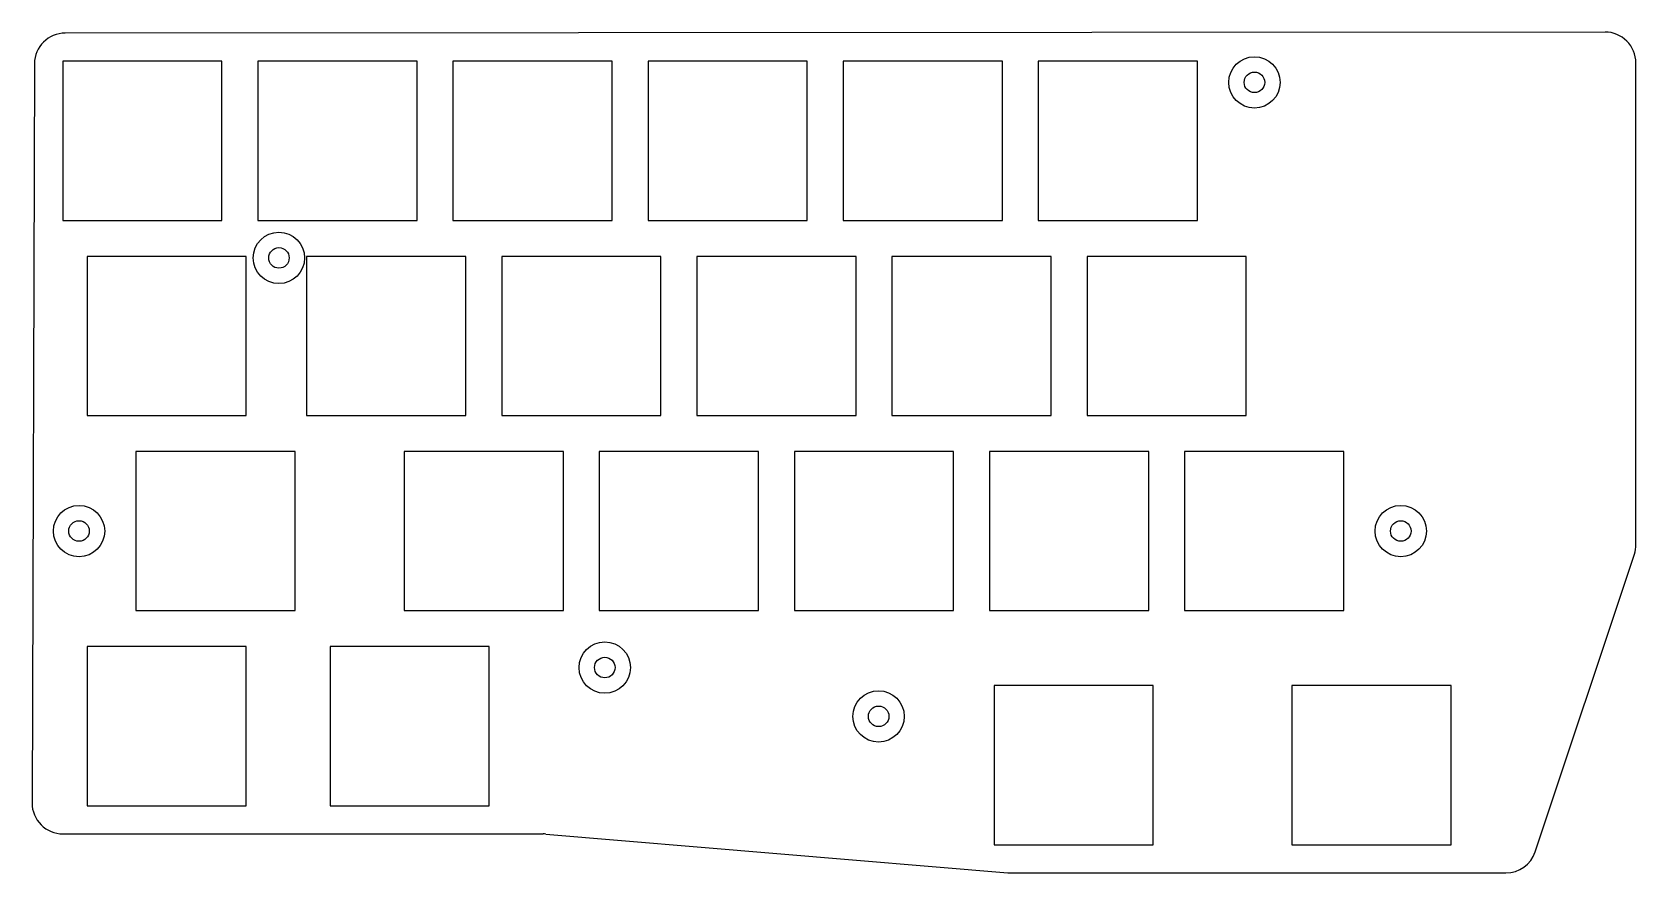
# Model space of a CAD drawing. Header units: millimetres. Extents: x 99 to 255, y -171 to -89.
import ezdxf

# ---------------------------------------------------------------- set-up
doc = ezdxf.new("R2010")
doc.units = ezdxf.units.MM

msp = doc.modelspace()

# ---------------------------------------------------------------- linework, layer by layer
at = {"linetype": 'CONTINUOUS'}
for p, q in [((251.95, -89.4), (101.99, -89.5)), ((98.99, -92.49), (98.76, -164.49)), ((117.25, -92.25), (101.75, -92.25)), ((101.75, -92.25), (101.75, -107.75)), ((117.25, -107.75), (117.25, -92.25)), ((136.25, -92.25), (120.75, -92.25)), ((120.75, -92.25), (120.75, -107.75)), ((136.25, -107.75), (136.25, -92.25)), ((155.25, -92.25), (139.75, -92.25)), ((139.75, -92.25), (139.75, -107.75)), ((155.25, -107.75), (155.25, -92.25)), ((174.25, -92.25), (158.75, -92.25)), ((158.75, -92.25), (158.75, -107.75)), ((174.25, -107.75), (174.25, -92.25)), ((193.25, -92.25), (177.75, -92.25)), ((177.75, -92.25), (177.75, -107.75)), ((193.25, -107.75), (193.25, -92.25)), ((212.25, -92.25), (196.75, -92.25)), ((196.75, -92.25), (196.75, -107.75)), ((212.25, -107.75), (212.25, -92.25)), ((254.95, -139.31), (254.95, -92.4)), ((101.75, -107.75), (117.25, -107.75)), ((120.75, -107.75), (136.25, -107.75)), ((139.75, -107.75), (155.25, -107.75)), ((158.75, -107.75), (174.25, -107.75)), ((177.75, -107.75), (193.25, -107.75)), ((196.75, -107.75), (212.25, -107.75)), ((119.62, -111.25), (104.12, -111.25)), ((104.12, -111.25), (104.12, -126.75)), ((119.62, -126.75), (119.62, -111.25)), ((141, -111.25), (125.5, -111.25)), ((125.5, -111.25), (125.5, -126.75)), ((141, -126.75), (141, -111.25)), ((160, -111.25), (144.5, -111.25)), ((144.5, -111.25), (144.5, -126.75)), ((160, -126.75), (160, -111.25)), ((179, -111.25), (163.5, -111.25)), ((163.5, -111.25), (163.5, -126.75)), ((179, -126.75), (179, -111.25)), ((198, -111.25), (182.5, -111.25)), ((182.5, -111.25), (182.5, -126.75)), ((198, -126.75), (198, -111.25)), ((217, -111.25), (201.5, -111.25)), ((201.5, -111.25), (201.5, -126.75)), ((217, -126.75), (217, -111.25)), ((104.12, -126.75), (119.62, -126.75)), ((125.5, -126.75), (141, -126.75)), ((144.5, -126.75), (160, -126.75)), ((163.5, -126.75), (179, -126.75)), ((182.5, -126.75), (198, -126.75)), ((201.5, -126.75), (217, -126.75)), ((124.38, -130.25), (108.88, -130.25)), ((108.88, -130.25), (108.88, -145.75)), ((124.38, -145.75), (124.38, -130.25)), ((150.5, -130.25), (135, -130.25)), ((135, -130.25), (135, -145.75)), ((150.5, -145.75), (150.5, -130.25)), ((169.5, -130.25), (154, -130.25)), ((154, -130.25), (154, -145.75)), ((169.5, -145.75), (169.5, -130.25)), ((188.5, -130.25), (173, -130.25)), ((173, -130.25), (173, -145.75)), ((188.5, -145.75), (188.5, -130.25)), ((207.5, -130.25), (192, -130.25)), ((192, -130.25), (192, -145.75)), ((207.5, -145.75), (207.5, -130.25)), ((226.5, -130.25), (211, -130.25)), ((211, -130.25), (211, -145.75)), ((226.5, -145.75), (226.5, -130.25)), ((245.13, -169.25), (254.8, -140.26)), ((108.88, -145.75), (124.38, -145.75)), ((135, -145.75), (150.5, -145.75)), ((154, -145.75), (169.5, -145.75)), ((173, -145.75), (188.5, -145.75)), ((192, -145.75), (207.5, -145.75)), ((211, -145.75), (226.5, -145.75)), ((119.62, -149.25), (104.12, -149.25)), ((104.12, -149.25), (104.12, -164.75)), ((119.62, -164.75), (119.62, -149.25)), ((143.28, -149.25), (127.78, -149.25)), ((127.78, -149.25), (127.78, -164.75)), ((143.28, -164.75), (143.28, -149.25)), ((207.95, -153.05), (192.45, -153.05)), ((192.45, -153.05), (192.45, -168.55)), ((207.95, -168.55), (207.95, -153.05)), ((236.95, -153.05), (221.45, -153.05)), ((221.45, -153.05), (221.45, -168.55)), ((236.95, -168.55), (236.95, -153.05)), ((104.12, -164.75), (119.62, -164.75)), ((127.78, -164.75), (143.28, -164.75)), ((101.76, -167.5), (148.53, -167.5)), ((148.78, -167.51), (193.77, -171.29)), ((192.45, -168.55), (207.95, -168.55)), ((221.45, -168.55), (236.95, -168.55)), ((194.03, -171.3), (242.29, -171.3))]:
    msp.add_line(p, q, dxfattribs=at)
for centre, radius in [((217.8, -94.3), 2.5), ((217.8, -94.3), 1), ((122.8, -111.4), 2.5), ((122.8, -111.4), 1), ((103.33, -138), 2.5), ((232.05, -138), 2.5), ((103.33, -138), 1), ((232.05, -138), 1), ((154.53, -151.3), 2.5), ((154.53, -151.3), 1), ((181.2, -156.05), 2.5), ((181.2, -156.05), 1)]:
    msp.add_circle(centre, radius, dxfattribs=at)
for centre, start, end in [((101.99, -92.5), 90.0367, 179.8164), ((251.95, -92.4), 0, 90.0367), ((251.95, -139.31), 341.565, 0), ((101.76, -164.5), 179.8164, 270), ((148.53, -170.5), 85.1992, 90), ((242.29, -168.3), 270, 341.565), ((194.03, -168.3), 265.1992, 270)]:
    msp.add_arc(centre, 3, start, end, dxfattribs=at)

doc.saveas('drawing.dxf')
